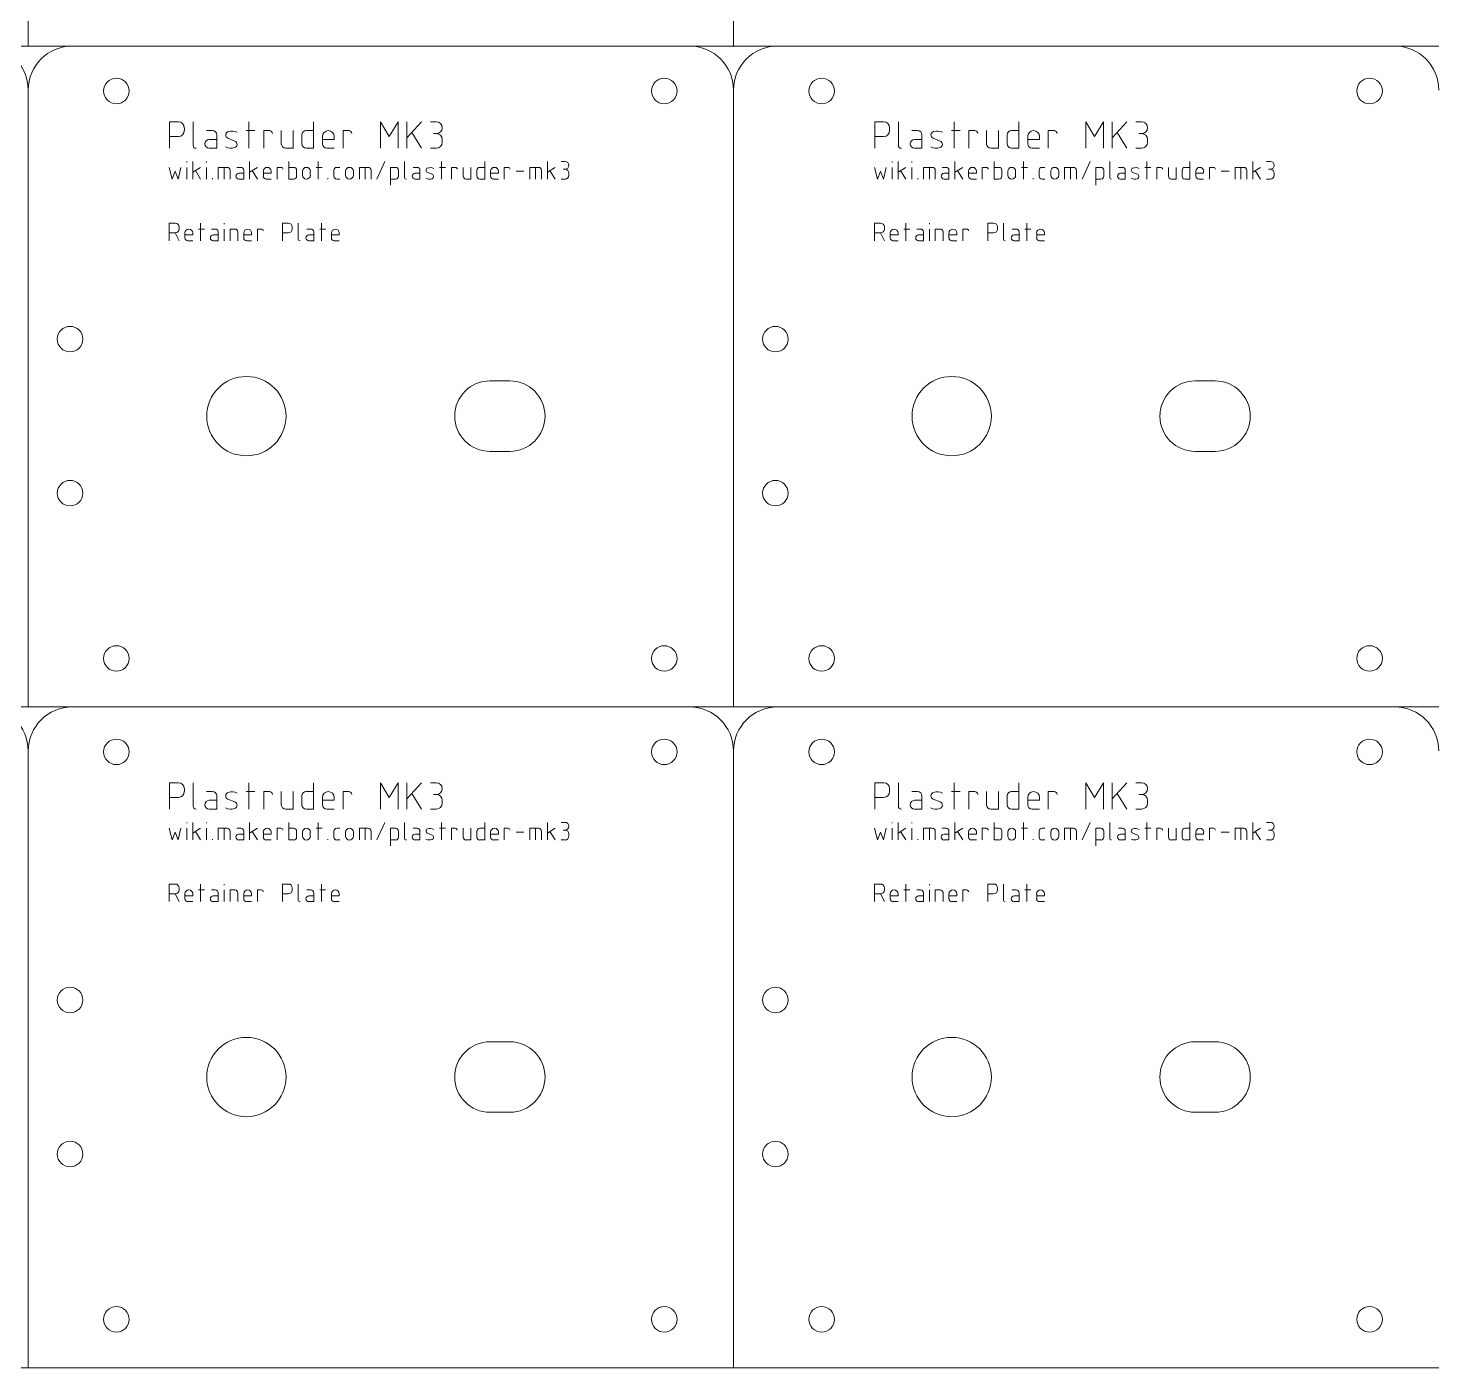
# Model space of a CAD drawing. Header units: millimetres. Extents: x 0 to 560, y 2 to 302.
# Drawn here: x 160 to 320, y 2.5 to 154.5 of the extents above; entities that cross this region are included whole.
import ezdxf

# ---------------------------------------------------------------- set-up
doc = ezdxf.new("R2010")
doc.units = ezdxf.units.MM
doc.layers.add('Retainer Plate', color=7, linetype='CONTINUOUS', lineweight=0, true_color=0x000000)
doc.layers.add('Retainer Plate Text', color=4, linetype='CONTINUOUS', lineweight=0, true_color=0x00ffff)

msp = doc.modelspace()

# ---------------------------------------------------------------- linework, layer by layer
at = {"layer": 'Retainer Plate'}
for p, q in [((160, 152.5), (160, 222.5)), ((240, 152.5), (240, 222.5)), ((160, 152.5), (80, 152.5)), ((240, 152.5), (160, 152.5)), ((320, 152.5), (240, 152.5)), ((160, 77.5), (160, 147.5)), ((240, 77.5), (240, 147.5)), ((212.38, 114.5), (214.62, 114.5)), ((292.37, 114.5), (294.62, 114.5)), ((214.62, 106.5), (212.38, 106.5)), ((294.62, 106.5), (292.37, 106.5)), ((160, 77.5), (80, 77.5)), ((240, 77.5), (160, 77.5)), ((320, 77.5), (240, 77.5)), ((160, 2.5), (160, 72.5)), ((240, 2.5), (240, 72.5)), ((212.38, 39.5), (214.62, 39.5)), ((292.37, 39.5), (294.62, 39.5)), ((214.62, 31.5), (212.38, 31.5)), ((294.62, 31.5), (292.37, 31.5)), ((160, 2.5), (80, 2.5)), ((240, 2.5), (160, 2.5)), ((320, 2.5), (240, 2.5))]:
    msp.add_line(p, q, dxfattribs=at)
for centre, radius in [((170, 147.4), 1.45), ((232.15, 147.4), 1.45), ((250, 147.4), 1.45), ((312.15, 147.4), 1.45), ((164.75, 119.24), 1.45), ((244.75, 119.24), 1.45), ((184.75, 110.5), 4.5), ((264.75, 110.5), 4.5), ((164.75, 101.76), 1.45), ((244.75, 101.76), 1.45), ((170, 83), 1.45), ((232.15, 83), 1.45), ((250, 83), 1.45), ((312.15, 83), 1.45), ((170, 72.4), 1.45), ((232.15, 72.4), 1.45), ((250, 72.4), 1.45), ((312.15, 72.4), 1.45), ((164.75, 44.24), 1.45), ((244.75, 44.24), 1.45), ((184.75, 35.5), 4.5), ((264.75, 35.5), 4.5), ((164.75, 26.76), 1.45), ((244.75, 26.76), 1.45), ((170, 8), 1.45), ((232.15, 8), 1.45), ((250, 8), 1.45), ((312.15, 8), 1.45)]:
    msp.add_circle(centre, radius, dxfattribs=at)
for centre, radius, start, end in [((155, 147.5), 5, 0, 90), ((165, 147.5), 5, 90, 180), ((235, 147.5), 5, 0, 90), ((245, 147.5), 5, 90, 180), ((315, 147.5), 5, 0, 90), ((212.38, 110.5), 4, 90, 270), ((214.62, 110.5), 4, 270, 90), ((292.37, 110.5), 4, 90, 270), ((294.62, 110.5), 4, 270, 90), ((155, 72.5), 5, 0, 90), ((165, 72.5), 5, 90, 180), ((235, 72.5), 5, 0, 90), ((245, 72.5), 5, 90, 180), ((315, 72.5), 5, 0, 90), ((212.38, 35.5), 4, 90, 270), ((214.62, 35.5), 4, 270, 90), ((292.37, 35.5), 4, 90, 270), ((294.62, 35.5), 4, 270, 90)]:
    msp.add_arc(centre, radius, start, end, dxfattribs=at)
at = {"layer": 'Retainer Plate Text'}
for p, q in [((176.04, 140.9), (176.04, 143.9)), ((176.04, 143.9), (177.04, 143.9)), ((177.71, 143.23), (177.71, 142.9)), ((178.71, 143.9), (178.71, 141.23)), ((180.21, 142.9), (180.88, 142.9)), ((184.71, 142.9), (185.71, 142.9)), ((185.04, 143.9), (185.04, 140.9)), ((186.71, 140.9), (186.71, 142.9)), ((186.71, 142.9), (187.37, 142.9)), ((188.71, 142.9), (188.71, 141.4)), ((190.04, 140.9), (190.04, 142.9)), ((191.54, 142.9), (192.37, 142.9)), ((192.37, 143.9), (192.37, 140.9)), ((195.71, 140.9), (195.71, 142.9)), ((195.71, 142.9), (196.37, 142.9)), ((199.96, 140.9), (199.96, 143.9)), ((199.96, 143.9), (200.96, 142.23)), ((200.96, 142.23), (201.96, 143.9)), ((201.96, 143.9), (201.96, 140.9)), ((202.96, 143.9), (202.96, 140.9)), ((202.96, 142.07), (204.62, 143.9)), ((203.52, 142.68), (204.62, 140.9)), ((205.62, 143.9), (206.29, 143.9)), ((206.29, 142.57), (205.96, 142.57)), ((256.04, 140.9), (256.04, 143.9)), ((256.04, 143.9), (257.04, 143.9)), ((257.71, 143.23), (257.71, 142.9)), ((258.71, 143.9), (258.71, 141.23)), ((260.21, 142.9), (260.88, 142.9)), ((264.71, 142.9), (265.71, 142.9)), ((265.04, 143.9), (265.04, 140.9)), ((266.71, 140.9), (266.71, 142.9)), ((266.71, 142.9), (267.37, 142.9)), ((268.71, 142.9), (268.71, 141.4)), ((270.04, 140.9), (270.04, 142.9)), ((271.54, 142.9), (272.37, 142.9)), ((272.37, 143.9), (272.37, 140.9)), ((275.71, 140.9), (275.71, 142.9)), ((275.71, 142.9), (276.37, 142.9)), ((279.96, 140.9), (279.96, 143.9)), ((279.96, 143.9), (280.96, 142.23)), ((280.96, 142.23), (281.96, 143.9)), ((281.96, 143.9), (281.96, 140.9)), ((282.96, 143.9), (282.96, 140.9)), ((282.96, 142.07), (284.62, 143.9)), ((283.52, 142.68), (284.62, 140.9)), ((285.62, 143.9), (286.29, 143.9)), ((286.29, 142.57), (285.96, 142.57)), ((177.04, 142.23), (176.04, 142.23)), ((180.54, 141.9), (181.38, 141.9)), ((181.38, 140.9), (180.54, 140.9)), ((181.38, 142.4), (181.38, 140.9)), ((182.65, 142.04), (183.44, 141.72)), ((189.21, 140.9), (190.04, 140.9)), ((191.04, 141.4), (191.04, 142.4)), ((192.37, 140.9), (191.54, 140.9)), ((193.37, 142.23), (193.37, 141.4)), ((193.37, 141.9), (194.71, 141.9)), ((193.87, 140.9), (194.71, 140.9)), ((194.71, 141.9), (194.71, 142.23)), ((206.29, 140.9), (205.62, 140.9)), ((206.96, 141.9), (206.96, 141.57)), ((257.04, 142.23), (256.04, 142.23)), ((260.54, 141.9), (261.38, 141.9)), ((261.38, 140.9), (260.54, 140.9)), ((261.38, 142.4), (261.38, 140.9)), ((262.65, 142.04), (263.44, 141.72)), ((269.21, 140.9), (270.04, 140.9)), ((271.04, 141.4), (271.04, 142.4)), ((272.37, 140.9), (271.54, 140.9)), ((273.37, 142.23), (273.37, 141.4)), ((273.37, 141.9), (274.71, 141.9)), ((273.87, 140.9), (274.71, 140.9)), ((274.71, 141.9), (274.71, 142.23)), ((286.29, 140.9), (285.62, 140.9)), ((286.96, 141.9), (286.96, 141.57)), ((178, 139.29), (178, 139.4)), ((178.67, 139.4), (178.67, 137.4)), ((180.22, 139.29), (180.22, 139.4)), ((185.11, 139.4), (185.11, 137.4)), ((189.56, 139.4), (189.56, 137.4)), ((192.89, 139.4), (192.89, 137.4)), ((200.44, 139.4), (199.56, 137.4)), ((202.67, 139.4), (202.67, 137.62)), ((206.89, 139.4), (206.89, 137.4)), ((211.78, 139.4), (211.78, 137.4)), ((218.89, 139.4), (218.89, 137.4)), ((220.44, 139.4), (220.89, 139.4)), ((258, 139.29), (258, 139.4)), ((258.67, 139.4), (258.67, 137.4)), ((260.22, 139.29), (260.22, 139.4)), ((265.11, 139.4), (265.11, 137.4)), ((269.56, 139.4), (269.56, 137.4)), ((272.89, 139.4), (272.89, 137.4)), ((280.44, 139.4), (279.56, 137.4)), ((282.67, 139.4), (282.67, 137.62)), ((286.89, 139.4), (286.89, 137.4)), ((291.78, 139.4), (291.78, 137.4)), ((298.89, 139.4), (298.89, 137.4)), ((300.44, 139.4), (300.89, 139.4)), ((176, 138.73), (176.33, 137.4)), ((176.33, 137.4), (176.67, 138.29)), ((176.67, 138.29), (177, 137.4)), ((177, 137.4), (177.33, 138.73)), ((178, 137.4), (178, 138.73)), ((178.67, 138.18), (179.56, 138.73)), ((178.96, 138.36), (179.56, 137.4)), ((180.22, 137.4), (180.22, 138.73)), ((181.56, 137.4), (181.56, 138.73)), ((181.56, 138.73), (182.56, 138.73)), ((182.22, 138.73), (182.22, 137.4)), ((182.89, 138.4), (182.89, 137.4)), ((183.67, 138.73), (184.11, 138.73)), ((183.89, 138.07), (184.44, 138.07)), ((184.44, 138.4), (184.44, 137.4)), ((185.11, 138.18), (186, 138.73)), ((185.4, 138.36), (186, 137.4)), ((186.67, 138.29), (186.67, 137.73)), ((186.67, 138.07), (187.56, 138.07)), ((187.56, 138.07), (187.56, 138.29)), ((188.22, 137.4), (188.22, 138.73)), ((188.22, 138.73), (188.67, 138.73)), ((190.11, 138.73), (189.56, 138.73)), ((190.44, 137.73), (190.44, 138.4)), ((191.11, 138.29), (191.11, 137.84)), ((192, 137.84), (192, 138.29)), ((192.67, 138.73), (193.33, 138.73)), ((194.67, 138.4), (194.67, 137.73)), ((195.33, 138.73), (195, 138.73)), ((196, 138.29), (196, 137.84)), ((196.89, 137.84), (196.89, 138.29)), ((197.56, 137.4), (197.56, 138.73)), ((197.56, 138.73), (198.56, 138.73)), ((198.22, 138.73), (198.22, 137.4)), ((198.89, 138.4), (198.89, 137.4)), ((201.67, 138.73), (201.11, 138.73)), ((201.11, 138.73), (201.11, 136.73)), ((202, 137.73), (202, 138.4)), ((203.67, 138.73), (204.11, 138.73)), ((203.89, 138.07), (204.44, 138.07)), ((204.44, 138.4), (204.44, 137.4)), ((205.29, 138.16), (205.82, 137.95)), ((206.67, 138.73), (207.33, 138.73)), ((208, 137.4), (208, 138.73)), ((208, 138.73), (208.44, 138.73)), ((209.33, 138.73), (209.33, 137.73)), ((210.22, 137.4), (210.22, 138.73)), ((210.89, 137.73), (210.89, 138.4)), ((211.22, 138.73), (211.78, 138.73)), ((212.44, 138.29), (212.44, 137.73)), ((212.44, 138.07), (213.33, 138.07)), ((213.33, 138.07), (213.33, 138.29)), ((214, 137.4), (214, 138.73)), ((214, 138.73), (214.44, 138.73)), ((215.33, 138.29), (216.22, 138.29)), ((216.89, 137.4), (216.89, 138.73)), ((216.89, 138.73), (217.89, 138.73)), ((217.56, 138.73), (217.56, 137.4)), ((218.22, 138.4), (218.22, 137.4)), ((218.89, 138.18), (219.78, 138.73)), ((219.18, 138.36), (219.78, 137.4)), ((220.89, 138.51), (220.67, 138.51)), ((221.33, 138.07), (221.33, 137.84)), ((256, 138.73), (256.33, 137.4)), ((256.33, 137.4), (256.67, 138.29)), ((256.67, 138.29), (257, 137.4)), ((257, 137.4), (257.33, 138.73)), ((258, 137.4), (258, 138.73)), ((258.67, 138.18), (259.56, 138.73)), ((258.96, 138.36), (259.56, 137.4)), ((260.22, 137.4), (260.22, 138.73)), ((261.56, 137.4), (261.56, 138.73)), ((261.56, 138.73), (262.56, 138.73)), ((262.22, 138.73), (262.22, 137.4)), ((262.89, 138.4), (262.89, 137.4)), ((263.67, 138.73), (264.11, 138.73)), ((263.89, 138.07), (264.44, 138.07)), ((264.44, 138.4), (264.44, 137.4)), ((265.11, 138.18), (266, 138.73)), ((265.4, 138.36), (266, 137.4)), ((266.67, 138.29), (266.67, 137.73)), ((266.67, 138.07), (267.56, 138.07)), ((267.56, 138.07), (267.56, 138.29)), ((268.22, 137.4), (268.22, 138.73)), ((268.22, 138.73), (268.67, 138.73)), ((270.11, 138.73), (269.56, 138.73)), ((270.44, 137.73), (270.44, 138.4)), ((271.11, 138.29), (271.11, 137.84)), ((272, 137.84), (272, 138.29)), ((272.67, 138.73), (273.33, 138.73)), ((274.67, 138.4), (274.67, 137.73)), ((275.33, 138.73), (275, 138.73)), ((276, 138.29), (276, 137.84)), ((276.89, 137.84), (276.89, 138.29)), ((277.56, 137.4), (277.56, 138.73)), ((277.56, 138.73), (278.56, 138.73)), ((278.22, 138.73), (278.22, 137.4)), ((278.89, 138.4), (278.89, 137.4)), ((281.67, 138.73), (281.11, 138.73)), ((281.11, 138.73), (281.11, 136.73)), ((282, 137.73), (282, 138.4)), ((283.67, 138.73), (284.11, 138.73)), ((283.89, 138.07), (284.44, 138.07)), ((284.44, 138.4), (284.44, 137.4)), ((285.29, 138.16), (285.82, 137.95)), ((286.67, 138.73), (287.33, 138.73)), ((288, 137.4), (288, 138.73)), ((288, 138.73), (288.44, 138.73)), ((289.33, 138.73), (289.33, 137.73)), ((290.22, 137.4), (290.22, 138.73)), ((290.89, 137.73), (290.89, 138.4)), ((291.22, 138.73), (291.78, 138.73)), ((292.44, 138.29), (292.44, 137.73)), ((292.44, 138.07), (293.33, 138.07)), ((293.33, 138.07), (293.33, 138.29)), ((294, 137.4), (294, 138.73)), ((294, 138.73), (294.44, 138.73)), ((295.33, 138.29), (296.22, 138.29)), ((296.89, 137.4), (296.89, 138.73)), ((296.89, 138.73), (297.89, 138.73)), ((297.56, 138.73), (297.56, 137.4)), ((298.22, 138.4), (298.22, 137.4)), ((298.89, 138.18), (299.78, 138.73)), ((299.18, 138.36), (299.78, 137.4)), ((300.89, 138.51), (300.67, 138.51)), ((301.33, 138.07), (301.33, 137.84)), ((180.89, 137.4), (180.89, 137.51)), ((184.44, 137.4), (183.89, 137.4)), ((187, 137.4), (187.56, 137.4)), ((189.56, 137.4), (190.11, 137.4)), ((194, 137.4), (194, 137.51)), ((195, 137.4), (195.33, 137.4)), ((201.11, 137.4), (201.67, 137.4)), ((204.44, 137.4), (203.89, 137.4)), ((209.67, 137.4), (210.22, 137.4)), ((211.78, 137.4), (211.22, 137.4)), ((212.78, 137.4), (213.33, 137.4)), ((220.89, 137.4), (220.44, 137.4)), ((260.89, 137.4), (260.89, 137.51)), ((264.44, 137.4), (263.89, 137.4)), ((267, 137.4), (267.56, 137.4)), ((269.56, 137.4), (270.11, 137.4)), ((274, 137.4), (274, 137.51)), ((275, 137.4), (275.33, 137.4)), ((281.11, 137.4), (281.67, 137.4)), ((284.44, 137.4), (283.89, 137.4)), ((289.67, 137.4), (290.22, 137.4)), ((291.78, 137.4), (291.22, 137.4)), ((292.78, 137.4), (293.33, 137.4)), ((300.89, 137.4), (300.44, 137.4)), ((176, 130.4), (176, 132.4)), ((176, 132.4), (176.67, 132.4)), ((176.67, 131.29), (176, 131.29)), ((176.67, 131.29), (177.11, 130.4)), ((177.11, 131.96), (177.11, 131.73)), ((177.78, 131.29), (177.78, 130.73)), ((178.67, 131.07), (178.67, 131.29)), ((179.33, 131.73), (180, 131.73)), ((179.56, 132.4), (179.56, 130.4)), ((180.78, 131.73), (181.22, 131.73)), ((181.56, 131.4), (181.56, 130.4)), ((182.22, 132.29), (182.22, 132.4)), ((182.22, 130.4), (182.22, 131.73)), ((182.89, 130.4), (182.89, 131.73)), ((182.89, 131.73), (183.44, 131.73)), ((183.78, 131.4), (183.78, 130.4)), ((184.44, 131.29), (184.44, 130.73)), ((185.33, 131.07), (185.33, 131.29)), ((186, 130.4), (186, 131.73)), ((186, 131.73), (186.44, 131.73)), ((188.83, 130.4), (188.83, 132.4)), ((188.83, 132.4), (189.5, 132.4)), ((189.5, 131.29), (188.83, 131.29)), ((189.94, 131.96), (189.94, 131.73)), ((190.61, 132.4), (190.61, 130.62)), ((191.61, 131.73), (192.06, 131.73)), ((192.39, 131.4), (192.39, 130.4)), ((193.06, 131.73), (193.72, 131.73)), ((193.28, 132.4), (193.28, 130.4)), ((194.39, 131.29), (194.39, 130.73)), ((195.28, 131.07), (195.28, 131.29)), ((256, 130.4), (256, 132.4)), ((256, 132.4), (256.67, 132.4)), ((256.67, 131.29), (256, 131.29)), ((256.67, 131.29), (257.11, 130.4)), ((257.11, 131.96), (257.11, 131.73)), ((257.78, 131.29), (257.78, 130.73)), ((258.67, 131.07), (258.67, 131.29)), ((259.33, 131.73), (260, 131.73)), ((259.56, 132.4), (259.56, 130.4)), ((260.78, 131.73), (261.22, 131.73)), ((261.56, 131.4), (261.56, 130.4)), ((262.22, 132.29), (262.22, 132.4)), ((262.22, 130.4), (262.22, 131.73)), ((262.89, 130.4), (262.89, 131.73)), ((262.89, 131.73), (263.44, 131.73)), ((263.78, 131.4), (263.78, 130.4)), ((264.44, 131.29), (264.44, 130.73)), ((265.33, 131.07), (265.33, 131.29)), ((266, 130.4), (266, 131.73)), ((266, 131.73), (266.44, 131.73)), ((268.83, 130.4), (268.83, 132.4)), ((268.83, 132.4), (269.5, 132.4)), ((269.5, 131.29), (268.83, 131.29)), ((269.94, 131.96), (269.94, 131.73)), ((270.61, 132.4), (270.61, 130.62)), ((271.61, 131.73), (272.06, 131.73)), ((272.39, 131.4), (272.39, 130.4)), ((273.06, 131.73), (273.72, 131.73)), ((273.28, 132.4), (273.28, 130.4)), ((274.39, 131.29), (274.39, 130.73)), ((275.28, 131.07), (275.28, 131.29)), ((177.78, 131.07), (178.67, 131.07)), ((178.11, 130.4), (178.67, 130.4)), ((181, 131.07), (181.56, 131.07)), ((181.56, 130.4), (181, 130.4)), ((184.44, 131.07), (185.33, 131.07)), ((184.78, 130.4), (185.33, 130.4)), ((191.83, 131.07), (192.39, 131.07)), ((192.39, 130.4), (191.83, 130.4)), ((194.39, 131.07), (195.28, 131.07)), ((194.72, 130.4), (195.28, 130.4)), ((257.78, 131.07), (258.67, 131.07)), ((258.11, 130.4), (258.67, 130.4)), ((261, 131.07), (261.56, 131.07)), ((261.56, 130.4), (261, 130.4)), ((264.44, 131.07), (265.33, 131.07)), ((264.78, 130.4), (265.33, 130.4)), ((271.83, 131.07), (272.39, 131.07)), ((272.39, 130.4), (271.83, 130.4)), ((274.39, 131.07), (275.28, 131.07)), ((274.72, 130.4), (275.28, 130.4)), ((176.04, 65.9), (176.04, 68.9)), ((176.04, 68.9), (177.04, 68.9)), ((178.71, 68.9), (178.71, 66.23)), ((185.04, 68.9), (185.04, 65.9)), ((192.37, 68.9), (192.37, 65.9)), ((199.96, 65.9), (199.96, 68.9)), ((199.96, 68.9), (200.96, 67.23)), ((200.96, 67.23), (201.96, 68.9)), ((201.96, 68.9), (201.96, 65.9)), ((202.96, 68.9), (202.96, 65.9)), ((202.96, 67.07), (204.62, 68.9)), ((205.62, 68.9), (206.29, 68.9)), ((256.04, 65.9), (256.04, 68.9)), ((256.04, 68.9), (257.04, 68.9)), ((258.71, 68.9), (258.71, 66.23)), ((265.04, 68.9), (265.04, 65.9)), ((272.37, 68.9), (272.37, 65.9)), ((279.96, 65.9), (279.96, 68.9)), ((279.96, 68.9), (280.96, 67.23)), ((280.96, 67.23), (281.96, 68.9)), ((281.96, 68.9), (281.96, 65.9)), ((282.96, 68.9), (282.96, 65.9)), ((282.96, 67.07), (284.62, 68.9)), ((285.62, 68.9), (286.29, 68.9)), ((177.04, 67.23), (176.04, 67.23)), ((177.71, 68.23), (177.71, 67.9)), ((180.21, 67.9), (180.88, 67.9)), ((181.38, 67.4), (181.38, 65.9)), ((184.71, 67.9), (185.71, 67.9)), ((186.71, 65.9), (186.71, 67.9)), ((186.71, 67.9), (187.37, 67.9)), ((188.71, 67.9), (188.71, 66.4)), ((190.04, 65.9), (190.04, 67.9)), ((191.04, 66.4), (191.04, 67.4)), ((191.54, 67.9), (192.37, 67.9)), ((193.37, 67.23), (193.37, 66.4)), ((194.71, 66.9), (194.71, 67.23)), ((195.71, 65.9), (195.71, 67.9)), ((195.71, 67.9), (196.37, 67.9)), ((203.52, 67.68), (204.62, 65.9)), ((206.29, 67.57), (205.96, 67.57)), ((257.04, 67.23), (256.04, 67.23)), ((257.71, 68.23), (257.71, 67.9)), ((260.21, 67.9), (260.88, 67.9)), ((261.38, 67.4), (261.38, 65.9)), ((264.71, 67.9), (265.71, 67.9)), ((266.71, 65.9), (266.71, 67.9)), ((266.71, 67.9), (267.37, 67.9)), ((268.71, 67.9), (268.71, 66.4)), ((270.04, 65.9), (270.04, 67.9)), ((271.04, 66.4), (271.04, 67.4)), ((271.54, 67.9), (272.37, 67.9)), ((273.37, 67.23), (273.37, 66.4)), ((274.71, 66.9), (274.71, 67.23)), ((275.71, 65.9), (275.71, 67.9)), ((275.71, 67.9), (276.37, 67.9)), ((283.52, 67.68), (284.62, 65.9)), ((286.29, 67.57), (285.96, 67.57)), ((180.54, 66.9), (181.38, 66.9)), ((181.38, 65.9), (180.54, 65.9)), ((182.65, 67.04), (183.44, 66.72)), ((189.21, 65.9), (190.04, 65.9)), ((192.37, 65.9), (191.54, 65.9)), ((193.37, 66.9), (194.71, 66.9)), ((193.87, 65.9), (194.71, 65.9)), ((206.29, 65.9), (205.62, 65.9)), ((206.96, 66.9), (206.96, 66.57)), ((260.54, 66.9), (261.38, 66.9)), ((261.38, 65.9), (260.54, 65.9)), ((262.65, 67.04), (263.44, 66.72)), ((269.21, 65.9), (270.04, 65.9)), ((272.37, 65.9), (271.54, 65.9)), ((273.37, 66.9), (274.71, 66.9)), ((273.87, 65.9), (274.71, 65.9)), ((286.29, 65.9), (285.62, 65.9)), ((286.96, 66.9), (286.96, 66.57)), ((178, 64.29), (178, 64.4)), ((178.67, 64.4), (178.67, 62.4)), ((180.22, 64.29), (180.22, 64.4)), ((185.11, 64.4), (185.11, 62.4)), ((189.56, 64.4), (189.56, 62.4)), ((192.89, 64.4), (192.89, 62.4)), ((200.44, 64.4), (199.56, 62.4)), ((202.67, 64.4), (202.67, 62.62)), ((206.89, 64.4), (206.89, 62.4)), ((211.78, 64.4), (211.78, 62.4)), ((218.89, 64.4), (218.89, 62.4)), ((220.44, 64.4), (220.89, 64.4)), ((258, 64.29), (258, 64.4)), ((258.67, 64.4), (258.67, 62.4)), ((260.22, 64.29), (260.22, 64.4)), ((265.11, 64.4), (265.11, 62.4)), ((269.56, 64.4), (269.56, 62.4)), ((272.89, 64.4), (272.89, 62.4)), ((280.44, 64.4), (279.56, 62.4)), ((282.67, 64.4), (282.67, 62.62)), ((286.89, 64.4), (286.89, 62.4)), ((291.78, 64.4), (291.78, 62.4)), ((298.89, 64.4), (298.89, 62.4)), ((300.44, 64.4), (300.89, 64.4)), ((176, 63.73), (176.33, 62.4)), ((176.33, 62.4), (176.67, 63.29)), ((176.67, 63.29), (177, 62.4)), ((177, 62.4), (177.33, 63.73)), ((178, 62.4), (178, 63.73)), ((178.67, 63.18), (179.56, 63.73)), ((178.96, 63.36), (179.56, 62.4)), ((180.22, 62.4), (180.22, 63.73)), ((180.89, 62.4), (180.89, 62.51)), ((181.56, 62.4), (181.56, 63.73)), ((181.56, 63.73), (182.56, 63.73)), ((182.22, 63.73), (182.22, 62.4)), ((182.89, 63.4), (182.89, 62.4)), ((183.67, 63.73), (184.11, 63.73)), ((183.89, 63.07), (184.44, 63.07)), ((184.44, 63.4), (184.44, 62.4)), ((185.11, 63.18), (186, 63.73)), ((185.4, 63.36), (186, 62.4)), ((186.67, 63.29), (186.67, 62.73)), ((186.67, 63.07), (187.56, 63.07)), ((187.56, 63.07), (187.56, 63.29)), ((188.22, 62.4), (188.22, 63.73)), ((188.22, 63.73), (188.67, 63.73)), ((190.11, 63.73), (189.56, 63.73)), ((190.44, 62.73), (190.44, 63.4)), ((191.11, 63.29), (191.11, 62.84)), ((192, 62.84), (192, 63.29)), ((192.67, 63.73), (193.33, 63.73)), ((194, 62.4), (194, 62.51)), ((194.67, 63.4), (194.67, 62.73)), ((195.33, 63.73), (195, 63.73)), ((196, 63.29), (196, 62.84)), ((196.89, 62.84), (196.89, 63.29)), ((197.56, 62.4), (197.56, 63.73)), ((197.56, 63.73), (198.56, 63.73)), ((198.22, 63.73), (198.22, 62.4)), ((198.89, 63.4), (198.89, 62.4)), ((201.67, 63.73), (201.11, 63.73)), ((201.11, 63.73), (201.11, 61.73)), ((202, 62.73), (202, 63.4)), ((203.67, 63.73), (204.11, 63.73)), ((203.89, 63.07), (204.44, 63.07)), ((204.44, 63.4), (204.44, 62.4)), ((205.29, 63.16), (205.82, 62.95)), ((206.67, 63.73), (207.33, 63.73)), ((208, 62.4), (208, 63.73)), ((208, 63.73), (208.44, 63.73)), ((209.33, 63.73), (209.33, 62.73)), ((210.22, 62.4), (210.22, 63.73)), ((210.89, 62.73), (210.89, 63.4)), ((211.22, 63.73), (211.78, 63.73)), ((212.44, 63.29), (212.44, 62.73)), ((212.44, 63.07), (213.33, 63.07)), ((213.33, 63.07), (213.33, 63.29)), ((214, 62.4), (214, 63.73)), ((214, 63.73), (214.44, 63.73)), ((215.33, 63.29), (216.22, 63.29)), ((216.89, 62.4), (216.89, 63.73)), ((216.89, 63.73), (217.89, 63.73)), ((217.56, 63.73), (217.56, 62.4)), ((218.22, 63.4), (218.22, 62.4)), ((218.89, 63.18), (219.78, 63.73)), ((219.18, 63.36), (219.78, 62.4)), ((220.89, 63.51), (220.67, 63.51)), ((221.33, 63.07), (221.33, 62.84)), ((256, 63.73), (256.33, 62.4)), ((256.33, 62.4), (256.67, 63.29)), ((256.67, 63.29), (257, 62.4)), ((257, 62.4), (257.33, 63.73)), ((258, 62.4), (258, 63.73)), ((258.67, 63.18), (259.56, 63.73)), ((258.96, 63.36), (259.56, 62.4)), ((260.22, 62.4), (260.22, 63.73)), ((260.89, 62.4), (260.89, 62.51)), ((261.56, 62.4), (261.56, 63.73)), ((261.56, 63.73), (262.56, 63.73)), ((262.22, 63.73), (262.22, 62.4)), ((262.89, 63.4), (262.89, 62.4)), ((263.67, 63.73), (264.11, 63.73)), ((263.89, 63.07), (264.44, 63.07)), ((264.44, 63.4), (264.44, 62.4)), ((265.11, 63.18), (266, 63.73)), ((265.4, 63.36), (266, 62.4)), ((266.67, 63.29), (266.67, 62.73)), ((266.67, 63.07), (267.56, 63.07)), ((267.56, 63.07), (267.56, 63.29)), ((268.22, 62.4), (268.22, 63.73)), ((268.22, 63.73), (268.67, 63.73)), ((270.11, 63.73), (269.56, 63.73)), ((270.44, 62.73), (270.44, 63.4)), ((271.11, 63.29), (271.11, 62.84)), ((272, 62.84), (272, 63.29)), ((272.67, 63.73), (273.33, 63.73)), ((274, 62.4), (274, 62.51)), ((274.67, 63.4), (274.67, 62.73)), ((275.33, 63.73), (275, 63.73)), ((276, 63.29), (276, 62.84)), ((276.89, 62.84), (276.89, 63.29)), ((277.56, 62.4), (277.56, 63.73)), ((277.56, 63.73), (278.56, 63.73)), ((278.22, 63.73), (278.22, 62.4)), ((278.89, 63.4), (278.89, 62.4)), ((281.67, 63.73), (281.11, 63.73)), ((281.11, 63.73), (281.11, 61.73)), ((282, 62.73), (282, 63.4)), ((283.67, 63.73), (284.11, 63.73)), ((283.89, 63.07), (284.44, 63.07)), ((284.44, 63.4), (284.44, 62.4)), ((285.29, 63.16), (285.82, 62.95)), ((286.67, 63.73), (287.33, 63.73)), ((288, 62.4), (288, 63.73)), ((288, 63.73), (288.44, 63.73)), ((289.33, 63.73), (289.33, 62.73)), ((290.22, 62.4), (290.22, 63.73)), ((290.89, 62.73), (290.89, 63.4)), ((291.22, 63.73), (291.78, 63.73)), ((292.44, 63.29), (292.44, 62.73)), ((292.44, 63.07), (293.33, 63.07)), ((293.33, 63.07), (293.33, 63.29)), ((294, 62.4), (294, 63.73)), ((294, 63.73), (294.44, 63.73)), ((295.33, 63.29), (296.22, 63.29)), ((296.89, 62.4), (296.89, 63.73)), ((296.89, 63.73), (297.89, 63.73)), ((297.56, 63.73), (297.56, 62.4)), ((298.22, 63.4), (298.22, 62.4)), ((298.89, 63.18), (299.78, 63.73)), ((299.18, 63.36), (299.78, 62.4)), ((300.89, 63.51), (300.67, 63.51)), ((301.33, 63.07), (301.33, 62.84)), ((184.44, 62.4), (183.89, 62.4)), ((187, 62.4), (187.56, 62.4)), ((189.56, 62.4), (190.11, 62.4)), ((195, 62.4), (195.33, 62.4)), ((201.11, 62.4), (201.67, 62.4)), ((204.44, 62.4), (203.89, 62.4)), ((209.67, 62.4), (210.22, 62.4)), ((211.78, 62.4), (211.22, 62.4)), ((212.78, 62.4), (213.33, 62.4)), ((220.89, 62.4), (220.44, 62.4)), ((264.44, 62.4), (263.89, 62.4)), ((267, 62.4), (267.56, 62.4)), ((269.56, 62.4), (270.11, 62.4)), ((275, 62.4), (275.33, 62.4)), ((281.11, 62.4), (281.67, 62.4)), ((284.44, 62.4), (283.89, 62.4)), ((289.67, 62.4), (290.22, 62.4)), ((291.78, 62.4), (291.22, 62.4)), ((292.78, 62.4), (293.33, 62.4)), ((300.89, 62.4), (300.44, 62.4)), ((176, 55.4), (176, 57.4)), ((176, 57.4), (176.67, 57.4)), ((176.67, 56.29), (176, 56.29)), ((176.67, 56.29), (177.11, 55.4)), ((177.11, 56.96), (177.11, 56.73)), ((177.78, 56.29), (177.78, 55.73)), ((177.78, 56.07), (178.67, 56.07)), ((178.67, 56.07), (178.67, 56.29)), ((179.33, 56.73), (180, 56.73)), ((179.56, 57.4), (179.56, 55.4)), ((180.78, 56.73), (181.22, 56.73)), ((181, 56.07), (181.56, 56.07)), ((181.56, 56.4), (181.56, 55.4)), ((182.22, 57.29), (182.22, 57.4)), ((182.22, 55.4), (182.22, 56.73)), ((182.89, 55.4), (182.89, 56.73)), ((182.89, 56.73), (183.44, 56.73)), ((183.78, 56.4), (183.78, 55.4)), ((184.44, 56.29), (184.44, 55.73)), ((184.44, 56.07), (185.33, 56.07)), ((185.33, 56.07), (185.33, 56.29)), ((186, 55.4), (186, 56.73)), ((186, 56.73), (186.44, 56.73)), ((188.83, 55.4), (188.83, 57.4)), ((188.83, 57.4), (189.5, 57.4)), ((189.5, 56.29), (188.83, 56.29)), ((189.94, 56.96), (189.94, 56.73)), ((190.61, 57.4), (190.61, 55.62)), ((191.61, 56.73), (192.06, 56.73)), ((191.83, 56.07), (192.39, 56.07)), ((192.39, 56.4), (192.39, 55.4)), ((193.06, 56.73), (193.72, 56.73)), ((193.28, 57.4), (193.28, 55.4)), ((194.39, 56.29), (194.39, 55.73)), ((194.39, 56.07), (195.28, 56.07)), ((195.28, 56.07), (195.28, 56.29)), ((256, 55.4), (256, 57.4)), ((256, 57.4), (256.67, 57.4)), ((256.67, 56.29), (256, 56.29)), ((256.67, 56.29), (257.11, 55.4)), ((257.11, 56.96), (257.11, 56.73)), ((257.78, 56.29), (257.78, 55.73)), ((257.78, 56.07), (258.67, 56.07)), ((258.67, 56.07), (258.67, 56.29)), ((259.33, 56.73), (260, 56.73)), ((259.56, 57.4), (259.56, 55.4)), ((260.78, 56.73), (261.22, 56.73)), ((261, 56.07), (261.56, 56.07)), ((261.56, 56.4), (261.56, 55.4)), ((262.22, 57.29), (262.22, 57.4)), ((262.22, 55.4), (262.22, 56.73)), ((262.89, 55.4), (262.89, 56.73)), ((262.89, 56.73), (263.44, 56.73)), ((263.78, 56.4), (263.78, 55.4)), ((264.44, 56.29), (264.44, 55.73)), ((264.44, 56.07), (265.33, 56.07)), ((265.33, 56.07), (265.33, 56.29)), ((266, 55.4), (266, 56.73)), ((266, 56.73), (266.44, 56.73)), ((268.83, 55.4), (268.83, 57.4)), ((268.83, 57.4), (269.5, 57.4)), ((269.5, 56.29), (268.83, 56.29)), ((269.94, 56.96), (269.94, 56.73)), ((270.61, 57.4), (270.61, 55.62)), ((271.61, 56.73), (272.06, 56.73)), ((271.83, 56.07), (272.39, 56.07)), ((272.39, 56.4), (272.39, 55.4)), ((273.06, 56.73), (273.72, 56.73)), ((273.28, 57.4), (273.28, 55.4)), ((274.39, 56.29), (274.39, 55.73)), ((274.39, 56.07), (275.28, 56.07)), ((275.28, 56.07), (275.28, 56.29)), ((178.11, 55.4), (178.67, 55.4)), ((181.56, 55.4), (181, 55.4)), ((184.78, 55.4), (185.33, 55.4)), ((192.39, 55.4), (191.83, 55.4)), ((194.72, 55.4), (195.28, 55.4)), ((258.11, 55.4), (258.67, 55.4)), ((261.56, 55.4), (261, 55.4)), ((264.78, 55.4), (265.33, 55.4)), ((272.39, 55.4), (271.83, 55.4)), ((274.72, 55.4), (275.28, 55.4))]:
    msp.add_line(p, q, dxfattribs=at)
for centre, radius, start, end in [((177.04, 143.23), 0.667, 0, 90), ((177.04, 142.9), 0.667, 270, 0), ((180.88, 142.4), 0.5, 0, 90), ((182.8, 142.41), 0.4, 108.3, 247.8), ((183.1, 141.51), 1.35, 63.1, 108.3), ((187.37, 142.57), 0.333, 0, 90), ((191.54, 142.4), 0.5, 90, 180), ((194.04, 142.23), 0.667, 0, 180), ((196.37, 142.57), 0.333, 0, 90), ((206.29, 143.23), 0.667, 270, 90), ((206.29, 141.9), 0.667, 0, 90), ((257.04, 143.23), 0.667, 0, 90), ((257.04, 142.9), 0.667, 270, 0), ((260.88, 142.4), 0.5, 0, 90), ((262.8, 142.41), 0.4, 108.3, 247.8), ((263.1, 141.51), 1.35, 63.1, 108.3), ((267.37, 142.57), 0.333, 0, 90), ((271.54, 142.4), 0.5, 90, 180), ((274.04, 142.23), 0.667, 0, 180), ((276.37, 142.57), 0.333, 0, 90), ((286.29, 143.23), 0.667, 270, 90), ((286.29, 141.9), 0.667, 0, 90), ((179.04, 141.23), 0.333, 180, 270), ((180.54, 141.4), 0.5, 90, 270), ((182.99, 142.25), 1.35, 243.1, 288.3), ((183.29, 141.35), 0.4, 288.3, 67.79), ((189.21, 141.4), 0.5, 180, 270), ((191.54, 141.4), 0.5, 180, 270), ((193.87, 141.4), 0.5, 180, 270), ((206.29, 141.57), 0.667, 270, 0), ((259.04, 141.23), 0.333, 180, 270), ((260.54, 141.4), 0.5, 90, 270), ((262.99, 142.25), 1.35, 243.1, 288.3), ((263.29, 141.35), 0.4, 288.3, 67.79), ((269.21, 141.4), 0.5, 180, 270), ((271.54, 141.4), 0.5, 180, 270), ((273.87, 141.4), 0.5, 180, 270), ((286.29, 141.57), 0.667, 270, 0), ((220.89, 138.96), 0.444, 270, 90), ((300.89, 138.96), 0.444, 270, 90), ((182.56, 138.4), 0.333, 0, 90), ((183.89, 137.73), 0.333, 90, 270), ((184.11, 138.4), 0.333, 0, 90), ((187.11, 138.29), 0.444, 0, 180), ((187, 137.73), 0.333, 180, 270), ((188.67, 138.51), 0.222, 0, 90), ((190.11, 138.4), 0.333, 0, 90), ((190.11, 137.73), 0.333, 270, 0), ((191.56, 138.29), 0.444, 0, 180), ((191.56, 137.84), 0.444, 180, 0), ((195, 138.4), 0.333, 90, 180), ((195, 137.73), 0.333, 180, 270), ((196.44, 138.29), 0.444, 0, 180), ((196.44, 137.84), 0.444, 180, 0), ((198.56, 138.4), 0.333, 0, 90), ((201.67, 138.4), 0.333, 0, 90), ((201.67, 137.73), 0.333, 270, 0), ((202.89, 137.62), 0.222, 180, 270), ((203.89, 137.73), 0.333, 90, 270), ((204.11, 138.4), 0.333, 0, 90), ((205.39, 138.41), 0.267, 108.3, 247.8), ((205.59, 137.8), 0.902, 63.1, 108.3), ((205.72, 137.7), 0.267, 288.3, 67.79), ((208.44, 138.51), 0.222, 0, 90), ((209.67, 137.73), 0.333, 180, 270), ((211.22, 138.4), 0.333, 90, 180), ((211.22, 137.73), 0.333, 180, 270), ((212.89, 138.29), 0.444, 0, 180), ((212.78, 137.73), 0.333, 180, 270), ((214.44, 138.51), 0.222, 0, 90), ((217.89, 138.4), 0.333, 0, 90), ((220.89, 138.07), 0.444, 0, 90), ((220.89, 137.84), 0.444, 270, 0), ((262.56, 138.4), 0.333, 0, 90), ((263.89, 137.73), 0.333, 90, 270), ((264.11, 138.4), 0.333, 0, 90), ((267.11, 138.29), 0.444, 0, 180), ((267, 137.73), 0.333, 180, 270), ((268.67, 138.51), 0.222, 0, 90), ((270.11, 138.4), 0.333, 0, 90), ((270.11, 137.73), 0.333, 270, 0), ((271.56, 138.29), 0.444, 0, 180), ((271.56, 137.84), 0.444, 180, 0), ((275, 138.4), 0.333, 90, 180), ((275, 137.73), 0.333, 180, 270), ((276.44, 138.29), 0.444, 0, 180), ((276.44, 137.84), 0.444, 180, 0), ((278.56, 138.4), 0.333, 0, 90), ((281.67, 138.4), 0.333, 0, 90), ((281.67, 137.73), 0.333, 270, 0), ((282.89, 137.62), 0.222, 180, 270), ((283.89, 137.73), 0.333, 90, 270), ((284.11, 138.4), 0.333, 0, 90), ((285.39, 138.41), 0.267, 108.3, 247.8), ((285.59, 137.8), 0.902, 63.1, 108.3), ((285.72, 137.7), 0.267, 288.3, 67.79), ((288.44, 138.51), 0.222, 0, 90), ((289.67, 137.73), 0.333, 180, 270), ((291.22, 138.4), 0.333, 90, 180), ((291.22, 137.73), 0.333, 180, 270), ((292.89, 138.29), 0.444, 0, 180), ((292.78, 137.73), 0.333, 180, 270), ((294.44, 138.51), 0.222, 0, 90), ((297.89, 138.4), 0.333, 0, 90), ((300.89, 138.07), 0.444, 0, 90), ((300.89, 137.84), 0.444, 270, 0), ((205.52, 138.3), 0.902, 243.1, 288.3), ((285.52, 138.3), 0.902, 243.1, 288.3), ((176.67, 131.96), 0.444, 0, 90), ((176.67, 131.73), 0.444, 270, 0), ((178.22, 131.29), 0.444, 0, 180), ((181.22, 131.4), 0.333, 0, 90), ((183.44, 131.4), 0.333, 0, 90), ((184.89, 131.29), 0.444, 0, 180), ((186.44, 131.51), 0.222, 0, 90), ((189.5, 131.96), 0.444, 0, 90), ((189.5, 131.73), 0.444, 270, 0), ((192.06, 131.4), 0.333, 0, 90), ((194.83, 131.29), 0.444, 0, 180), ((256.67, 131.96), 0.444, 0, 90), ((256.67, 131.73), 0.444, 270, 0), ((258.22, 131.29), 0.444, 0, 180), ((261.22, 131.4), 0.333, 0, 90), ((263.44, 131.4), 0.333, 0, 90), ((264.89, 131.29), 0.444, 0, 180), ((266.44, 131.51), 0.222, 0, 90), ((269.5, 131.96), 0.444, 0, 90), ((269.5, 131.73), 0.444, 270, 0), ((272.06, 131.4), 0.333, 0, 90), ((274.83, 131.29), 0.444, 0, 180), ((178.11, 130.73), 0.333, 180, 270), ((181, 130.73), 0.333, 90, 270), ((184.78, 130.73), 0.333, 180, 270), ((190.83, 130.62), 0.222, 180, 270), ((191.83, 130.73), 0.333, 90, 270), ((194.72, 130.73), 0.333, 180, 270), ((258.11, 130.73), 0.333, 180, 270), ((261, 130.73), 0.333, 90, 270), ((264.78, 130.73), 0.333, 180, 270), ((270.83, 130.62), 0.222, 180, 270), ((271.83, 130.73), 0.333, 90, 270), ((274.72, 130.73), 0.333, 180, 270), ((177.04, 68.23), 0.667, 0, 90), ((206.29, 68.23), 0.667, 270, 90), ((257.04, 68.23), 0.667, 0, 90), ((286.29, 68.23), 0.667, 270, 90), ((177.04, 67.9), 0.667, 270, 0), ((180.88, 67.4), 0.5, 0, 90), ((182.8, 67.41), 0.4, 108.3, 247.8), ((183.1, 66.51), 1.35, 63.1, 108.3), ((187.37, 67.57), 0.333, 0, 90), ((191.54, 67.4), 0.5, 90, 180), ((194.04, 67.23), 0.667, 0, 180), ((196.37, 67.57), 0.333, 0, 90), ((206.29, 66.9), 0.667, 0, 90), ((257.04, 67.9), 0.667, 270, 0), ((260.88, 67.4), 0.5, 0, 90), ((262.8, 67.41), 0.4, 108.3, 247.8), ((263.1, 66.51), 1.35, 63.1, 108.3), ((267.37, 67.57), 0.333, 0, 90), ((271.54, 67.4), 0.5, 90, 180), ((274.04, 67.23), 0.667, 0, 180), ((276.37, 67.57), 0.333, 0, 90), ((286.29, 66.9), 0.667, 0, 90), ((179.04, 66.23), 0.333, 180, 270), ((180.54, 66.4), 0.5, 90, 270), ((182.99, 67.25), 1.35, 243.1, 288.3), ((183.29, 66.35), 0.4, 288.3, 67.79), ((189.21, 66.4), 0.5, 180, 270), ((191.54, 66.4), 0.5, 180, 270), ((193.87, 66.4), 0.5, 180, 270), ((206.29, 66.57), 0.667, 270, 0), ((259.04, 66.23), 0.333, 180, 270), ((260.54, 66.4), 0.5, 90, 270), ((262.99, 67.25), 1.35, 243.1, 288.3), ((263.29, 66.35), 0.4, 288.3, 67.79), ((269.21, 66.4), 0.5, 180, 270), ((271.54, 66.4), 0.5, 180, 270), ((273.87, 66.4), 0.5, 180, 270), ((286.29, 66.57), 0.667, 270, 0), ((220.89, 63.96), 0.444, 270, 90), ((300.89, 63.96), 0.444, 270, 90), ((182.56, 63.4), 0.333, 0, 90), ((183.89, 62.73), 0.333, 90, 270), ((184.11, 63.4), 0.333, 0, 90), ((187.11, 63.29), 0.444, 0, 180), ((187, 62.73), 0.333, 180, 270), ((188.67, 63.51), 0.222, 0, 90), ((190.11, 63.4), 0.333, 0, 90), ((190.11, 62.73), 0.333, 270, 0), ((191.56, 63.29), 0.444, 0, 180), ((191.56, 62.84), 0.444, 180, 0), ((195, 63.4), 0.333, 90, 180), ((195, 62.73), 0.333, 180, 270), ((196.44, 63.29), 0.444, 0, 180), ((196.44, 62.84), 0.444, 180, 0), ((198.56, 63.4), 0.333, 0, 90), ((201.67, 63.4), 0.333, 0, 90), ((201.67, 62.73), 0.333, 270, 0), ((202.89, 62.62), 0.222, 180, 270), ((203.89, 62.73), 0.333, 90, 270), ((204.11, 63.4), 0.333, 0, 90), ((205.52, 63.3), 0.902, 243.1, 288.3), ((205.39, 63.41), 0.267, 108.3, 247.8), ((205.59, 62.8), 0.902, 63.1, 108.3), ((205.72, 62.7), 0.267, 288.3, 67.79), ((208.44, 63.51), 0.222, 0, 90), ((209.67, 62.73), 0.333, 180, 270), ((211.22, 63.4), 0.333, 90, 180), ((211.22, 62.73), 0.333, 180, 270), ((212.89, 63.29), 0.444, 0, 180), ((212.78, 62.73), 0.333, 180, 270), ((214.44, 63.51), 0.222, 0, 90), ((217.89, 63.4), 0.333, 0, 90), ((220.89, 63.07), 0.444, 0, 90), ((220.89, 62.84), 0.444, 270, 0), ((262.56, 63.4), 0.333, 0, 90), ((263.89, 62.73), 0.333, 90, 270), ((264.11, 63.4), 0.333, 0, 90), ((267.11, 63.29), 0.444, 0, 180), ((267, 62.73), 0.333, 180, 270), ((268.67, 63.51), 0.222, 0, 90), ((270.11, 63.4), 0.333, 0, 90), ((270.11, 62.73), 0.333, 270, 0), ((271.56, 63.29), 0.444, 0, 180), ((271.56, 62.84), 0.444, 180, 0), ((275, 63.4), 0.333, 90, 180), ((275, 62.73), 0.333, 180, 270), ((276.44, 63.29), 0.444, 0, 180), ((276.44, 62.84), 0.444, 180, 0), ((278.56, 63.4), 0.333, 0, 90), ((281.67, 63.4), 0.333, 0, 90), ((281.67, 62.73), 0.333, 270, 0), ((282.89, 62.62), 0.222, 180, 270), ((283.89, 62.73), 0.333, 90, 270), ((284.11, 63.4), 0.333, 0, 90), ((285.52, 63.3), 0.902, 243.1, 288.3), ((285.39, 63.41), 0.267, 108.3, 247.8), ((285.59, 62.8), 0.902, 63.1, 108.3), ((285.72, 62.7), 0.267, 288.3, 67.79), ((288.44, 63.51), 0.222, 0, 90), ((289.67, 62.73), 0.333, 180, 270), ((291.22, 63.4), 0.333, 90, 180), ((291.22, 62.73), 0.333, 180, 270), ((292.89, 63.29), 0.444, 0, 180), ((292.78, 62.73), 0.333, 180, 270), ((294.44, 63.51), 0.222, 0, 90), ((297.89, 63.4), 0.333, 0, 90), ((300.89, 63.07), 0.444, 0, 90), ((300.89, 62.84), 0.444, 270, 0), ((176.67, 56.96), 0.444, 0, 90), ((176.67, 56.73), 0.444, 270, 0), ((178.22, 56.29), 0.444, 0, 180), ((181, 55.73), 0.333, 90, 270), ((181.22, 56.4), 0.333, 0, 90), ((183.44, 56.4), 0.333, 0, 90), ((184.89, 56.29), 0.444, 0, 180), ((186.44, 56.51), 0.222, 0, 90), ((189.5, 56.96), 0.444, 0, 90), ((189.5, 56.73), 0.444, 270, 0), ((191.83, 55.73), 0.333, 90, 270), ((192.06, 56.4), 0.333, 0, 90), ((194.83, 56.29), 0.444, 0, 180), ((256.67, 56.96), 0.444, 0, 90), ((256.67, 56.73), 0.444, 270, 0), ((258.22, 56.29), 0.444, 0, 180), ((261, 55.73), 0.333, 90, 270), ((261.22, 56.4), 0.333, 0, 90), ((263.44, 56.4), 0.333, 0, 90), ((264.89, 56.29), 0.444, 0, 180), ((266.44, 56.51), 0.222, 0, 90), ((269.5, 56.96), 0.444, 0, 90), ((269.5, 56.73), 0.444, 270, 0), ((271.83, 55.73), 0.333, 90, 270), ((272.06, 56.4), 0.333, 0, 90), ((274.83, 56.29), 0.444, 0, 180), ((178.11, 55.73), 0.333, 180, 270), ((184.78, 55.73), 0.333, 180, 270), ((190.83, 55.62), 0.222, 180, 270), ((194.72, 55.73), 0.333, 180, 270), ((258.11, 55.73), 0.333, 180, 270), ((264.78, 55.73), 0.333, 180, 270), ((270.83, 55.62), 0.222, 180, 270), ((274.72, 55.73), 0.333, 180, 270)]:
    msp.add_arc(centre, radius, start, end, dxfattribs=at)

doc.saveas('drawing.dxf')
